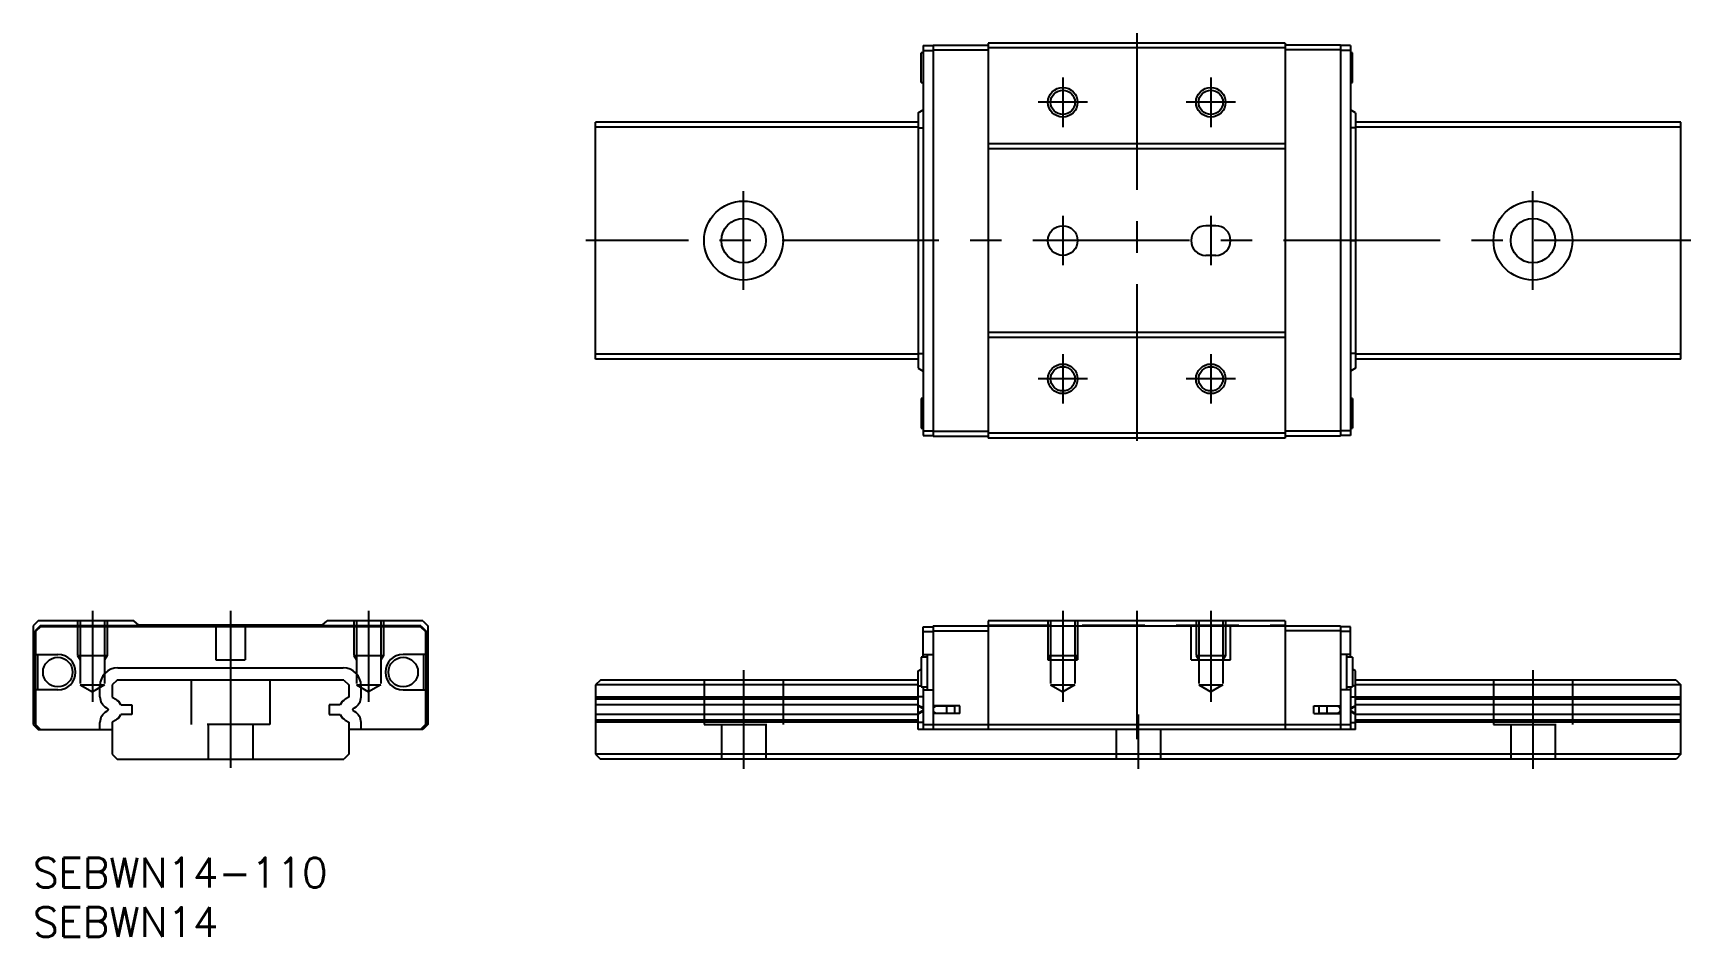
# Model space of a CAD drawing. Extents: x 0 to 168, y -8 to 83.
import ezdxf

# ---------------------------------------------------------------- set-up
doc = ezdxf.new("R2010")
doc.units = 0
doc.header["$LTSCALE"] = 0.5
doc.linetypes.add('CENTER', pattern=[50.8, 31.75, -6.35, 6.35, -6.35])
doc.linetypes.add('DASHED', pattern=[19.05, 12.7, -6.35])
for name, color, linetype in [('MSM_CENTER', 1, 'CENTER'), ('MSM_CONTINUOUS', 7, 'CONTINUOUS'), ('MSM_DASHED', 4, 'DASHED'), ('MSM_NARROW', 5, 'CONTINUOUS'), ('MSM_PART_NUMBER', 7, 'CONTINUOUS')]:
    doc.layers.add(name, color=color, linetype=linetype)
doc.styles.get("Standard").update_dxf_attribs({"font": 'txt.shx', "height": 3, "bigfont": 'bigfont.shx'})

# ---------------------------------------------------------------- blocks, each defined once
blk = doc.blocks.new('*U2')
at = {"layer": 'MSM_PART_NUMBER'}
blk.add_text('SEBWN14-110', height=3, dxfattribs=at).set_placement((0, -3))
blk = doc.blocks.new('*U3')
at = {"layer": 'MSM_PART_NUMBER'}
blk.add_text('SEBWN14', height=3, dxfattribs=at).set_placement((0, -8))

msp = doc.modelspace()

# ---------------------------------------------------------------- linework, layer by layer
at = {"layer": 'MSM_CENTER'}
for p, q in [((111.85, 83.5), (111.85, 41.5)), ((104.35, 79), (104.35, 74)), ((119.35, 79), (119.35, 74)), ((106.85, 76.5), (101.85, 76.5)), ((121.85, 76.5), (116.85, 76.5)), ((72, 57.5), (72, 67.5)), ((152, 57.5), (152, 67.5)), ((104.35, 65), (104.35, 60)), ((119.35, 65), (119.35, 60)), ((168, 62.5), (56, 62.5)), ((104.35, 51), (104.35, 46)), ((119.35, 51), (119.35, 46)), ((106.85, 48.5), (101.85, 48.5)), ((121.85, 48.5), (116.85, 48.5)), ((6, 25), (6, 15.790148)), ((20, 25), (20, 9)), ((34, 25), (34, 15.790148)), ((104.35, 25), (104.35, 15.790148)), ((111.85, 25), (111.85, 12)), ((119.35, 25), (119.35, 15.790148)), ((72, 19), (72, 9)), ((152, 19), (152, 9)), ((112, 14.5), (112, 9))]:
    msp.add_line(p, q, dxfattribs=at)
at = {"layer": 'MSM_CONTINUOUS'}
for p, q in [((96.8, 82.5), (96.8, 42.5)), ((126.9, 82.5), (96.8, 82.5)), ((126.9, 82.5), (126.9, 42.5)), ((90.2, 81.5), (90, 81.5)), ((90, 78.5), (90, 81.5)), ((90.2, 82.25), (90.2, 42.75)), ((90.2, 82.25), (91.2, 82.25)), ((90.2, 81.75), (91.2, 81.75)), ((91.2, 82.3), (91.2, 42.7)), ((91.2, 82.3), (96.8, 82.3)), ((91.2, 81.8), (96.8, 81.8)), ((126.9, 82), (96.8, 82)), ((132.5, 82.3), (126.9, 82.3)), ((132.5, 81.8), (126.9, 81.8)), ((132.5, 82.3), (132.5, 42.7)), ((133.5, 82.25), (132.5, 82.25)), ((133.5, 81.75), (132.5, 81.75)), ((133.5, 82.25), (133.5, 42.75)), ((133.7, 81.5), (133.5, 81.5)), ((133.7, 78.5), (133.7, 81.5)), ((90, 78.5), (90.2, 78.5)), ((133.5, 78.5), (133.7, 78.5)), ((89.7, 75.43), (90.2, 75.73)), ((134, 75.43), (133.5, 75.73)), ((89.7, 74.5), (57, 74.5)), ((57, 50.5), (57, 74.5)), ((89.7, 74), (57, 74)), ((89.7, 75.43), (89.7, 49.57)), ((89.7, 73.93), (90.2, 73.93)), ((134, 73.93), (133.5, 73.93)), ((134, 75.43), (134, 49.57)), ((167, 74.5), (134, 74.5)), ((167, 74), (134, 74)), ((167, 50.5), (167, 74.5)), ((126.9, 72.3), (96.8, 72.3)), ((126.9, 71.8), (96.8, 71.8)), ((119.85, 64), (118.85, 64)), ((90.2, 62.5), (89.7, 62.5)), ((133.5, 62.5), (134, 62.5)), ((119.85, 61), (118.85, 61)), ((126.9, 53.2), (96.8, 53.2)), ((126.9, 52.7), (96.8, 52.7)), ((89.7, 51), (57, 51)), ((89.7, 50.5), (57, 50.5)), ((89.7, 51.07), (90.2, 51.07)), ((134, 51.07), (133.5, 51.07)), ((167, 51), (134, 51)), ((167, 50.5), (134, 50.5)), ((89.7, 49.57), (90.2, 49.27)), ((134, 49.57), (133.5, 49.27)), ((90, 46.5), (90, 43.5)), ((90.2, 46.5), (90, 46.5)), ((133.7, 46.5), (133.5, 46.5)), ((133.7, 46.5), (133.7, 43.5)), ((90, 43.5), (90.2, 43.5)), ((90.2, 43.25), (91.2, 43.25)), ((90.2, 42.75), (91.2, 42.75)), ((91.2, 43.2), (96.8, 43.2)), ((91.2, 42.7), (96.8, 42.7)), ((126.9, 43), (96.8, 43)), ((126.9, 42.5), (96.8, 42.5)), ((132.5, 43.2), (126.9, 43.2)), ((132.5, 42.7), (126.9, 42.7)), ((133.5, 43.25), (132.5, 43.25)), ((133.5, 42.75), (132.5, 42.75)), ((133.5, 43.5), (133.7, 43.5)), ((0.5, 24), (0, 23.5)), ((10.2, 24), (0.5, 24)), ((10.7, 23.55), (10.2, 24)), ((29.3, 23.55), (10.7, 23.55)), ((29.3, 23.55), (29.8, 24)), ((39.5, 24), (29.8, 24)), ((39.5, 24), (40, 23.5)), ((126.9, 24), (96.8, 24)), ((96.8, 24), (96.8, 13)), ((126.9, 24), (126.9, 13)), ((0, 23.5), (0, 13.5)), ((0.7, 23.5), (0.2, 23)), ((0.2, 23), (0.2, 13.5)), ((0.75, 23.4), (0.25, 22.9)), ((0.25, 22.9), (0.25, 20.6)), ((39.3, 23.5), (0.7, 23.5)), ((39.25, 23.4), (0.75, 23.4)), ((39.25, 23.4), (39.75, 22.9)), ((39.3, 23.5), (39.8, 23)), ((39.75, 22.9), (39.75, 20.6)), ((39.8, 23), (39.8, 13.5)), ((40, 23.5), (40, 13.5)), ((90.2, 20.3), (90.2, 23.4)), ((90.2, 23.4), (91.2, 23.4)), ((90.2, 22.9), (91.2, 22.9)), ((91.2, 23.5), (132.5, 23.5)), ((91.2, 23.5), (91.2, 13)), ((91.2, 23), (96.8, 23)), ((132.5, 23), (126.9, 23)), ((132.5, 23.5), (132.5, 13)), ((133.5, 23.4), (132.5, 23.4)), ((133.5, 22.9), (132.5, 22.9)), ((133.5, 20.3), (133.5, 23.4)), ((0.25, 20.6), (2.5, 20.6)), ((0.45, 20.6), (0.45, 17)), ((39.75, 20.6), (37.5, 20.6)), ((39.55, 20.6), (39.55, 17)), ((90.6, 20.3), (90, 20.3)), ((90, 20.3), (90, 17.3)), ((90.2, 20.6), (91.2, 20.6)), ((90.6, 20.6), (90.6, 17)), ((133.5, 20.6), (132.5, 20.6)), ((133.1, 20.6), (133.1, 17)), ((133.7, 20.3), (133.1, 20.3)), ((133.7, 20.3), (133.7, 17.3)), ((8.57, 19.23), (31.43, 19.23)), ((89.7, 18.93), (90, 19.11)), ((89.7, 13), (89.7, 18.93)), ((134, 18.93), (133.7, 19.11)), ((134, 13), (134, 18.93)), ((0.25, 17), (0.25, 13.5)), ((2.5, 17), (0.25, 17)), ((6.77, 16.305322), (6.77, 17.43)), ((8.5, 18), (8, 17.5)), ((8, 17.5), (8, 16.264907)), ((31.5, 18), (8.5, 18)), ((31.5, 18), (32, 17.5)), ((32, 17.5), (32, 16.264907)), ((33.23, 16.305322), (33.23, 17.43)), ((37.5, 17), (39.75, 17)), ((39.75, 17), (39.75, 13.5)), ((57.5, 18), (57, 17.5)), ((89.7, 17.5), (57, 17.5)), ((57, 17.5), (57, 10.5)), ((89.7, 18), (57.5, 18)), ((89.7, 17.43), (90, 17.43)), ((90, 17.3), (90.6, 17.3)), ((90.2, 17.3), (90.2, 13)), ((90.2, 17), (91.2, 17)), ((133.5, 17), (132.5, 17)), ((133.1, 17.3), (133.7, 17.3)), ((133.5, 17.3), (133.5, 13)), ((134, 17.43), (133.7, 17.43)), ((166.5, 18), (134, 18)), ((167, 17.5), (134, 17.5)), ((166.5, 18), (167, 17.5)), ((167, 10.5), (167, 17.5)), ((0.2, 15.4), (0.25, 15.4)), ((7.580883, 15.086603), (7.42, 15.179489)), ((8, 16.264907), (8.3685, 16.052154)), ((8.888805, 15.5), (10, 15.5)), ((10, 15.5), (10, 14.5)), ((30, 15.5), (30, 14.5)), ((31.111195, 15.5), (30, 15.5)), ((32, 16.264907), (31.6315, 16.052154)), ((32.419117, 15.086603), (32.58, 15.179489)), ((39.8, 15.4), (39.75, 15.4)), ((89.7, 16.264907), (57, 16.264907)), ((89.7, 16.052154), (57, 16.052154)), ((89.7, 15.5), (57, 15.5)), ((90.2, 16.305322), (89.7, 16.305322)), ((90.2, 15.179489), (89.7, 15.439296)), ((90.2, 15.086603), (89.7, 15.34641)), ((93.9, 15.4), (91.2, 15.4)), ((93.4, 15.35), (91.55, 15.35)), ((92, 15.35), (92, 15.4)), ((92.460586, 15.35), (92.460586, 15.4)), ((92.6, 14.65), (92.6, 15.35)), ((93.4, 14.65), (93.4, 15.35)), ((93.9, 14.6), (93.9, 15.4)), ((129.8, 14.6), (129.8, 15.4)), ((129.8, 15.4), (132.5, 15.4)), ((130.3, 15.35), (130.3, 14.65)), ((132.15, 15.35), (130.3, 15.35)), ((131.1, 15.35), (131.1, 14.65)), ((131.239414, 15.35), (131.239414, 15.4)), ((131.7, 15.35), (131.7, 15.4)), ((133.5, 16.305322), (134, 16.305322)), ((133.5, 15.179489), (134, 15.439296)), ((133.5, 15.086603), (134, 15.34641)), ((167, 16.264907), (134, 16.264907)), ((167, 16.052154), (134, 16.052154)), ((167, 15.5), (134, 15.5)), ((0, 13.5), (0.5, 13)), ((0.2, 14.6), (0.25, 14.6)), ((0.2, 13.5), (0.7, 13)), ((0.25, 13.5), (0.75, 13)), ((6.77, 13), (6.77, 13.694678)), ((7.42, 14.820511), (7.580883, 14.913397)), ((8.3685, 13.947846), (8, 13.735093)), ((8, 13.735093), (8, 10.5)), ((10, 14.5), (8.888805, 14.5)), ((30, 14.5), (31.111195, 14.5)), ((31.6315, 13.947846), (32, 13.735093)), ((32, 13.735093), (32, 10.5)), ((32.58, 14.820511), (32.419117, 14.913397)), ((33.23, 13), (33.23, 13.694678)), ((39.75, 13.5), (39.25, 13)), ((39.8, 13.5), (39.3, 13)), ((40, 13.5), (39.5, 13)), ((39.8, 14.6), (39.75, 14.6)), ((89.7, 14.5), (57, 14.5)), ((89.7, 13.947846), (57, 13.947846)), ((89.7, 13.735093), (57, 13.735093)), ((90.2, 14.913397), (89.7, 14.65359)), ((90.2, 14.820511), (89.7, 14.560704)), ((90.2, 13.694678), (89.7, 13.694678)), ((90.2, 13.5), (133.5, 13.5)), ((93.9, 14.6), (91.2, 14.6)), ((91.55, 14.65), (93.4, 14.65)), ((92, 14.6), (92, 14.65)), ((92.460586, 14.6), (92.460586, 14.65)), ((129.8, 14.6), (132.5, 14.6)), ((130.3, 14.65), (132.15, 14.65)), ((131.239414, 14.6), (131.239414, 14.65)), ((131.7, 14.6), (131.7, 14.65)), ((133.5, 14.913397), (134, 14.65359)), ((133.5, 14.820511), (134, 14.560704)), ((133.5, 13.694678), (134, 13.694678)), ((167, 14.5), (134, 14.5)), ((167, 13.947846), (134, 13.947846)), ((167, 13.735093), (134, 13.735093)), ((0.5, 13), (8, 13)), ((39.5, 13), (32, 13)), ((134, 13), (89.7, 13)), ((8, 10.5), (8.5, 10)), ((32, 10.5), (31.5, 10)), ((167, 10.5), (57, 10.5)), ((57, 10.5), (57.5, 10)), ((167, 10.5), (166.5, 10)), ((8.5, 10), (31.5, 10)), ((166.5, 10), (57.5, 10))]:
    msp.add_line(p, q, dxfattribs=at)
for centre, radius in [((104.35, 76.5), 1.2295), ((119.35, 76.5), 1.2295), ((72, 62.5), 4), ((152, 62.5), 4), ((72, 62.5), 2.25), ((104.35, 62.5), 1.5), ((152, 62.5), 2.25), ((104.35, 48.5), 1.2295), ((119.35, 48.5), 1.2295), ((2.5, 18.8), 1.5), ((37.5, 18.8), 1.5)]:
    msp.add_circle(centre, radius, dxfattribs=at)
for centre, radius, start, end in [((118.85, 62.5), 1.5, 90, 270), ((119.85, 62.5), 1.5, 270, 90), ((2.5, 18.8), 1.8, 270, 90), ((37.5, 18.8), 1.8, 90, 270), ((8.570026, 17.429974), 1.800026, 90.000832, 179.999168), ((31.429974, 17.429974), 1.800026, 0.000832, 89.999168), ((8.07, 16.305322), 1.3, 180, 240), ((7.7085, 14.909), 1.32, 26.597961, 60), ((32.2915, 14.909), 1.32, 120, 153.402039), ((31.93, 16.305322), 1.3, 300, 0), ((91.55, 15), 0.35, 90, 270), ((132.15, 15), 0.35, 270, 90), ((8.07, 13.694678), 1.3, 120, 180), ((7.530883, 15), 0.1, 300, 60), ((7.7085, 15.091), 1.32, 300, 333.402039), ((32.2915, 15.091), 1.32, 206.597961, 240), ((32.469117, 15), 0.1, 120, 240), ((31.93, 13.694678), 1.3, 0, 60)]:
    msp.add_arc(centre, radius, start, end, dxfattribs=at)
at = {"layer": 'MSM_DASHED'}
for p, q in [((4.5, 24), (4.5, 20.5)), ((4.7705, 24), (4.7705, 17.5)), ((7.2295, 24), (7.2295, 17.5)), ((7.5, 24), (7.5, 20.5)), ((18.5, 23.55), (18.5, 20.05)), ((21.5, 23.55), (21.5, 20.05)), ((32.5, 24), (32.5, 20.5)), ((32.7705, 24), (32.7705, 17.5)), ((35.2295, 24), (35.2295, 17.5)), ((35.5, 24), (35.5, 20.5)), ((96.8, 23.55), (126.9, 23.55)), ((102.85, 24), (102.85, 20.05)), ((103.1205, 24), (103.1205, 17.5)), ((105.5795, 24), (105.5795, 17.5)), ((105.85, 24), (105.85, 20.05)), ((117.35, 20.05), (117.35, 23.55)), ((117.85, 24), (117.85, 20.5)), ((118.1205, 24), (118.1205, 17.5)), ((120.5795, 24), (120.5795, 17.5)), ((120.85, 24), (120.85, 20.5)), ((121.35, 20.05), (121.35, 23.55)), ((4.5, 20.5), (4.7705, 20.03148)), ((4.5, 20.5), (7.5, 20.5)), ((7.5, 20.5), (7.2295, 20.03148)), ((32.5, 20.5), (32.7705, 20.03148)), ((32.5, 20.5), (35.5, 20.5)), ((35.5, 20.5), (35.2295, 20.03148)), ((102.85, 20.5), (103.1205, 20.03148)), ((102.85, 20.5), (105.85, 20.5)), ((105.85, 20.5), (105.5795, 20.03148)), ((117.85, 20.5), (118.1205, 20.03148)), ((117.85, 20.5), (120.85, 20.5)), ((120.85, 20.5), (120.5795, 20.03148)), ((18.5, 20.05), (21.5, 20.05)), ((102.85, 20.05), (105.85, 20.05)), ((117.35, 20.05), (121.35, 20.05)), ((4.7705, 17.5), (7.2295, 17.5)), ((4.7705, 17.5), (6, 16.790148)), ((7.2295, 17.5), (6, 16.790148)), ((16, 18), (16, 13.5)), ((24, 18), (24, 13.5)), ((32.7705, 17.5), (35.2295, 17.5)), ((32.7705, 17.5), (34, 16.790148)), ((35.2295, 17.5), (34, 16.790148)), ((68, 18), (68, 13.5)), ((76, 18), (76, 13.5)), ((103.1205, 17.5), (105.5795, 17.5)), ((103.1205, 17.5), (104.35, 16.790148)), ((105.5795, 17.5), (104.35, 16.790148)), ((118.1205, 17.5), (120.5795, 17.5)), ((118.1205, 17.5), (119.35, 16.790148)), ((120.5795, 17.5), (119.35, 16.790148)), ((148, 18), (148, 13.5)), ((156, 18), (156, 13.5)), ((24, 13.5), (16, 13.5)), ((17.75, 13.5), (17.75, 10)), ((22.25, 13.5), (22.25, 10)), ((68, 13.5), (76, 13.5)), ((69.75, 13.5), (69.75, 10)), ((74.25, 13.5), (74.25, 10)), ((148, 13.5), (156, 13.5)), ((149.75, 13.5), (149.75, 10)), ((154.25, 13.5), (154.25, 10)), ((109.75, 13), (109.75, 10)), ((114.25, 13), (114.25, 10))]:
    msp.add_line(p, q, dxfattribs=at)
at = {"layer": 'MSM_NARROW'}
for centre in [(104.35, 76.5), (119.35, 76.5), (104.35, 48.5), (119.35, 48.5)]:
    msp.add_circle(centre, 1.5, dxfattribs=at)

# ---------------------------------------------------------------- block references
at = {"layer": 'MSM_CONTINUOUS'}
for name in ['*U2', '*U3']:
    msp.add_blockref(name, (0, 0), dxfattribs=at)

doc.saveas('drawing.dxf')
